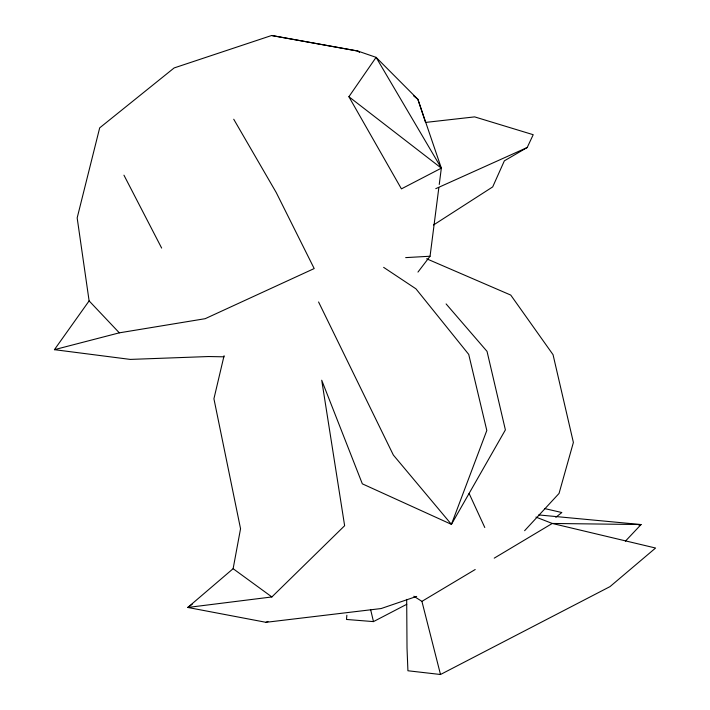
<?xml version="1.0" encoding="UTF-8"?>
<svg xmlns="http://www.w3.org/2000/svg" width="710" height="710" viewBox="0 0 710 710"><rect width="100%" height="100%" fill="white"/><g stroke="black" fill="none" stroke-linecap="round" stroke-linejoin="round"><path stroke-width="1.06" d="M346.862 615.242L346.498 619.457L373.469 621.605L406.759 604.29M417.968 272.081L430.056 256.239L438.833 187.715M439.25 184.458L441.336 168.137L417.879 99.302L376.096 57.35L357.813 51.04L271.637 35.5L174.154 67.929L99.684 127.862L77.168 217.917L89.114 300.889L119.324 332.839L205.172 318.692L314.193 268.558L276.243 192.57L233.732 119.236M416.681 596.4L381.128 608.55L265.984 622.315L187.786 607.458L233.129 568.692L240.548 528.737L213.923 398.771L224.076 355.692M433.517 224.99L492.696 186.907L504.357 160.833L527.202 147.511L533.21 134.705L474.635 116.884L425.663 122.413M348.894 96.729L376.096 57.35L441.345 168.146L401.425 188.869L348.894 96.729L441.345 168.146M224.085 356.828L208.571 356.535L130.276 359.411L54.421 349.666L89.114 300.889M524.61 530.698L559.045 493.45L573.387 442.445L553.046 354.68L510.747 295.076L426.639 258.777M625.43 541.144L641.077 524.548L538.73 514.936M192.215 604.245L187.786 607.458L271.877 596.95L344.634 525.72L321.719 380.223L362.34 483.838L451.427 524.362L505.387 429.896L487.033 351.379L446.102 303.924M555.797 517.306L561.85 512.531L544.747 508.591M413.823 596.222L421.917 601.361L475.203 569.518M494.231 558.149L552.265 523.456L641.077 524.548L639.027 525.365M406.688 599.391L407.016 648.07L407.922 670.764L440.502 674.5L610.014 586.611L655.578 548.031L552.265 523.456L535.908 517.084M265.984 622.315L267.989 621.401M435.771 188.656L527.202 147.511M54.421 349.666L119.324 332.839M405.676 257.615L430.056 256.239M271.637 35.5L357.805 51.049L359.526 52.425M383.64 267.359L415.936 288.819L468.724 354.397L486.811 430.482L451.427 524.362L393.349 455.048L318.568 301.963M233.129 568.692L271.877 596.95M413.584 95.85L417.879 99.302L425.53 122.377M123.948 175.184L161.649 248.083M469.097 493.432L484.788 527.503M421.917 601.361L440.502 674.5M370.682 609.837L373.469 621.605"/></g></svg>
